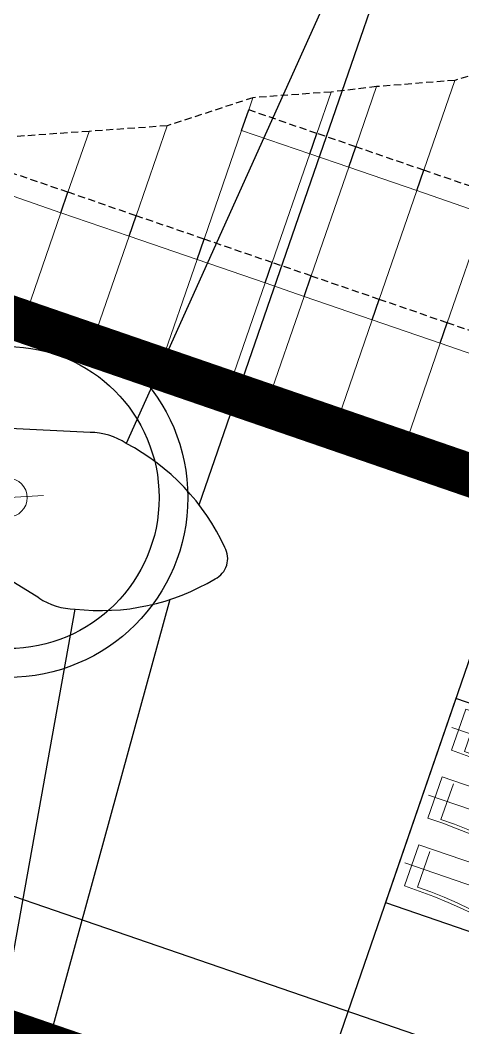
# Model space of a CAD drawing. Header units: metres. Extents: x 544752 to 548977, y 1840603 to 1844608.
# Drawn here: x 546909.9 to 546940.6, y 1842930 to 1843000 of the extents above; entities that cross this region are included whole.
import ezdxf

# ---------------------------------------------------------------- set-up
doc = ezdxf.new("R2010")
doc.units = ezdxf.units.M
doc.header["$MEASUREMENT"] = 0
doc.linetypes.add('ACAD_ISO02W100', pattern=[15, 12, -3])
doc.linetypes.add('Anordnung Grundriss$0$GESTRICHELT', pattern=[0.75, 0.5, -0.25])
doc.layers.add('Anordnung Grundriss$0$FBC-Windkraftstandort', color=7, linetype='Continuous')
doc.layers.add('C-ROAD', color=7, linetype='Continuous')
for name, color, linetype, lineweight in [('C-ROAD-CORR', 5, 'Continuous', 0), ('C-ROAD-LINK', 150, 'Continuous', 0), ('C-ROAD-MARK', 212, 'Continuous', 0), ('C-TOPO-FEAT', 94, 'Continuous', 5), ('Line5', 5, 'Continuous', 13), ('Line7', 7, 'Continuous', 20), ('Đường', 5, 'ACAD_ISO02W100', 5)]:
    doc.layers.add(name, color=color, linetype=linetype, lineweight=lineweight)

# ---------------------------------------------------------------- blocks, each defined once
blk = doc.blocks.new('TB')
at = {"layer": 'Anordnung Grundriss$0$FBC-Windkraftstandort', "color": 1, "ltscale": 0.2}
for points in [[(-10.82, 8.256), (15.123, 74.058), (-4.205, 8.207)], [(-1.788, 7.153), (7.802, -0.26)], [(-13.555, 1.927), (-43.696, -62.061), (-8.986, -2.857)], [(-6.562, -3.895), (5.409, -5.798)]]:
    blk.add_lwpolyline(points, dxfattribs=at)
for radius in [12.5, 10.5]:
    blk.add_circle((-0.405, 0), radius, dxfattribs=at)
for centre, radius, start, end in [((-7.623, -6.807), 15.398, 77.17654, 114.87215), ((-4.732, 3.702), 4.536, 49.53072, 83.32667), ((-13.569, 5.688), 1.567, 109.75357, 203.5071), ((-0.394, 9.921), 15.398, 198.38851, 236.08413), ((-6.066, 0.614), 4.536, 229.934, 263.72995)]:
    blk.add_arc(centre, radius, start, end, dxfattribs=at)
at = {"layer": 'Defpoints', "color": 5, "linetype": 'Anordnung Grundriss$0$GESTRICHELT', "lineweight": 5, "ltscale": 0.2}
blk.add_circle((-0.405, 0), 105.728, dxfattribs=at)
at = {"layer": 'Line7', "color": 4, "lineweight": 5}
blk.add_line((-2.868, 0.114), (2.058, -0.114), dxfattribs=at)
at = {"layer": 'Line7', "color": 1}
blk.add_circle((-0.405, 0), 1.345, dxfattribs=at)
blk = doc.blocks.new('FREFEWRFERWF')
at = {"layer": 'Line5', "color": 5}
for p, q in [((-12.755, -0.815), (-14.436, 70.206)), ((-7.212, -0.684), (-8.893, 70.337)), ((-1.669, -0.553), (-3.35, 70.468)), ((-8.702, 0.703), (-5.789, 0.772)), ((-3.159, 0.835), (-0.246, 0.904)), ((-14.245, 0.572), (-11.332, 0.641)), ((-3.362, -0.079), (0, 0)), ((-14.448, -0.342), (-11.086, -0.262)), ((-8.905, -0.211), (-5.543, -0.131))]:
    blk.add_line(p, q, dxfattribs=at)
at = {"layer": 'Line5', "color": 5, "flags": 128}
for points in [[(-14.864, 69.087), (-14.808, 69.184), (-14.743, 69.276), (-14.669, 69.36), (-14.586, 69.437), (-14.497, 69.505), (-14.401, 69.563), (-14.299, 69.612), (-14.193, 69.65), (-14.084, 69.678)], [(-14.084, 69.678), (-14.067, 69.679), (-14.05, 69.678), (-14.033, 69.673), (-14.018, 69.665), (-14.004, 69.655), (-13.993, 69.642), (-13.984, 69.627), (-13.978, 69.61), (-13.976, 69.593)], [(-13.976, 69.593), (-13.511, 61.838), (-13.083, 54.081), (-12.69, 46.322), (-12.333, 38.561), (-12.012, 30.799), (-11.726, 23.035), (-11.477, 15.27), (-11.264, 7.505), (-11.086, -0.262)], [(-9.321, 69.218), (-9.265, 69.316), (-9.2, 69.407), (-9.126, 69.491), (-9.043, 69.568), (-8.954, 69.636), (-8.858, 69.695), (-8.756, 69.743), (-8.65, 69.781), (-8.541, 69.809)], [(-8.541, 69.809), (-8.524, 69.811), (-8.507, 69.809), (-8.49, 69.804), (-8.475, 69.796), (-8.461, 69.786), (-8.45, 69.773), (-8.441, 69.758), (-8.435, 69.741), (-8.433, 69.724)], [(-8.433, 69.724), (-7.968, 61.969), (-7.54, 54.212), (-7.147, 46.453), (-6.79, 38.692), (-6.469, 30.93), (-6.183, 23.167), (-5.934, 15.402), (-5.721, 7.636), (-5.543, -0.131)], [(-3.788, 69.309), (-3.816, 62.714), (-3.866, 56.118), (-3.941, 49.523), (-4.038, 42.928), (-4.159, 36.333), (-4.303, 29.739), (-4.47, 23.145), (-4.66, 16.552), (-4.874, 9.96)], [(-3.788, 69.309), (-3.788, 69.314), (-3.788, 69.318), (-3.787, 69.323), (-3.786, 69.328), (-3.785, 69.332), (-3.784, 69.336), (-3.782, 69.341), (-3.78, 69.345), (-3.778, 69.349)], [(-3.778, 69.349), (-3.722, 69.447), (-3.657, 69.538), (-3.583, 69.623), (-3.5, 69.699), (-3.411, 69.767), (-3.315, 69.826), (-3.213, 69.874), (-3.107, 69.913), (-2.998, 69.94)], [(-2.998, 69.94), (-2.981, 69.942), (-2.964, 69.94), (-2.947, 69.935), (-2.932, 69.928), (-2.918, 69.917), (-2.907, 69.904), (-2.898, 69.889), (-2.892, 69.873), (-2.89, 69.855)], [(-2.89, 69.855), (-2.425, 62.1), (-1.997, 54.343), (-1.604, 46.584), (-1.247, 38.824), (-0.926, 31.061), (-0.64, 23.298), (-0.391, 15.533), (-0.178, 7.767), (0, 0)], [(-14.874, 69.047), (-14.902, 62.451), (-14.953, 55.856), (-15.027, 49.26), (-15.124, 42.665), (-15.245, 36.071), (-15.389, 29.476), (-15.556, 22.883), (-15.746, 16.29), (-15.96, 9.697)], [(-14.874, 69.047), (-14.874, 69.052), (-14.874, 69.056), (-14.873, 69.061), (-14.872, 69.065), (-14.871, 69.07), (-14.87, 69.074), (-14.868, 69.078), (-14.866, 69.083), (-14.864, 69.087)], [(-9.331, 69.178), (-9.359, 62.583), (-9.409, 55.987), (-9.484, 49.392), (-9.581, 42.796), (-9.702, 36.202), (-9.846, 29.607), (-10.013, 23.014), (-10.203, 16.421), (-10.417, 9.828)], [(-9.331, 69.178), (-9.331, 69.183), (-9.331, 69.187), (-9.33, 69.192), (-9.329, 69.196), (-9.328, 69.201), (-9.327, 69.205), (-9.325, 69.21), (-9.323, 69.214), (-9.321, 69.218)], [(-15.942, 9.554), (-15.946, 9.57), (-15.95, 9.585), (-15.953, 9.601), (-15.956, 9.617), (-15.958, 9.633), (-15.959, 9.649), (-15.96, 9.665), (-15.96, 9.681), (-15.96, 9.697)], [(-15.942, 9.554), (-15.601, 8.592), (-15.297, 7.618), (-15.031, 6.633), (-14.803, 5.638), (-14.613, 4.635), (-14.462, 3.625), (-14.351, 2.611), (-14.278, 1.592), (-14.245, 0.572)], [(-15.942, 9.554), (-15.644, 8.48), (-15.378, 7.396), (-15.145, 6.305), (-14.945, 5.208), (-14.779, 4.105), (-14.646, 2.998), (-14.546, 1.887), (-14.48, 0.773), (-14.448, -0.342)], [(-10.399, 9.686), (-10.403, 9.701), (-10.407, 9.717), (-10.41, 9.732), (-10.413, 9.748), (-10.415, 9.764), (-10.416, 9.78), (-10.417, 9.796), (-10.417, 9.812), (-10.417, 9.828)], [(-10.399, 9.686), (-10.058, 8.724), (-9.754, 7.749), (-9.488, 6.764), (-9.26, 5.769), (-9.07, 4.766), (-8.919, 3.756), (-8.807, 2.742), (-8.735, 1.724), (-8.702, 0.703)], [(-10.399, 9.686), (-10.101, 8.611), (-9.835, 7.527), (-9.602, 6.437), (-9.402, 5.339), (-9.236, 4.236), (-9.103, 3.129), (-9.003, 2.018), (-8.937, 0.904), (-8.905, -0.211)], [(-4.856, 9.817), (-4.86, 9.832), (-4.864, 9.848), (-4.867, 9.864), (-4.87, 9.879), (-4.872, 9.895), (-4.873, 9.911), (-4.874, 9.927), (-4.874, 9.944), (-4.874, 9.96)], [(-4.856, 9.817), (-4.515, 8.855), (-4.211, 7.88), (-3.945, 6.895), (-3.716, 5.9), (-3.527, 4.897), (-3.376, 3.888), (-3.264, 2.873), (-3.192, 1.855), (-3.159, 0.835)], [(-4.856, 9.817), (-4.558, 8.742), (-4.292, 7.659), (-4.059, 6.568), (-3.859, 5.47), (-3.693, 4.367), (-3.56, 3.26), (-3.46, 2.149), (-3.394, 1.036), (-3.362, -0.079)]]:
    blk.add_lwpolyline(points, dxfattribs=at)
at = {"layer": 'Line7', "color": 7}
for p, q in [((-15.957, 9.625), (-15.957, 9.625)), ((-15.957, 9.625), (-15.957, 9.625)), ((-15.957, 9.625), (-15.957, 9.625)), ((-11.323, 9.735), (-11.323, 9.735)), ((-11.322, 9.735), (-11.323, 9.735)), ((-11.323, 9.735), (-11.322, 9.735)), ((-10.414, 9.756), (-10.414, 9.756)), ((-10.414, 9.756), (-10.414, 9.756)), ((-10.414, 9.756), (-10.414, 9.756)), ((-5.78, 9.866), (-5.78, 9.866)), ((-5.779, 9.866), (-5.78, 9.866)), ((-5.78, 9.866), (-5.779, 9.866)), ((-4.871, 9.887), (-4.871, 9.887)), ((-4.871, 9.887), (-4.871, 9.887)), ((-4.871, 9.887), (-4.871, 9.887)), ((-0.236, 9.997), (-0.236, 9.997)), ((-0.236, 9.997), (-0.236, 9.997)), ((-0.236, 9.997), (-0.236, 9.997))]:
    blk.add_line(p, q, dxfattribs=at)
blk = doc.blocks.new('RFEWF34RF')
blk.add_lwpolyline([(467558.374, 1441381.465), (467628.374, 1441381.465), (467628.374, 1441366.465), (467558.374, 1441366.465)], close=True)
at = {"xscale": 0.9, "yscale": 0.9714285714285716, "zscale": 0.9714285714285716, "rotation": 268.6444939923905}
blk.add_blockref('FREFEWRFERWF', (467559.272, 1441366.935), dxfattribs=at)
blk = doc.blocks.new('GFERFERF')
blk.add_lwpolyline([(467513.374, 1441358.465), (467628.374, 1441358.465), (467628.374, 1441366.465), (467513.374, 1441366.465)], close=True)
blk = doc.blocks.new('VƯERFEWRFER')
blk.add_lwpolyline([(467558.374, 1441403.465), (467513.374, 1441403.465), (467513.374, 1441358.465), (467558.374, 1441358.465)], close=True)
blk = doc.blocks.new('fcwdăed')
at = {"xscale": -1, "rotation": 19.89216182940478}
for name, p in [('GFERFERF', (1396356.813, 242240.536, -3.316)), ('VƯERFEWRFER', (1396369.402, 242205.744, -3.316)), ('RFEWF34RF', (1396367.36, 242211.386, -3.316))]:
    blk.add_blockref(name, p, dxfattribs=at)

msp = doc.modelspace()

# ---------------------------------------------------------------- linework, layer by layer
at = {"layer": 'C-ROAD', "color": 1, "linetype": 'ACAD_ISO02W100', "lineweight": 60, "ltscale": 0.1, "const_width": 3, "flags": 128}
for points in [[(546924.3, 1842974.212), (546902.488, 1842981.728)], [(546945.587, 1842966.876), (546924.3, 1842974.212)], [(546887.176, 1842937.292), (546995.902, 1842899.826)]]:
    msp.add_lwpolyline(points, dxfattribs=at)
at = {"layer": 'C-ROAD-CORR', "color": 160, "linetype": 'Continuous'}
for p, q in [((546937.927, 1842989.612, 593.545), (546940.08, 1842995.862, 600.155)), ((546937.927, 1842989.612, 593.545), (546940.08, 1842995.862, 600.155)), ((546937.927, 1842989.612, 593.545), (546940.08, 1842995.862, 600.155)), ((546937.927, 1842989.612, 593.545), (546940.08, 1842995.862, 600.155)), ((546930.49, 1842992.175, 593.388), (546931.481, 1842995.051, 596.43)), ((546930.49, 1842992.175, 593.388), (546931.481, 1842995.051, 596.43)), ((546930.49, 1842992.175, 593.388), (546931.481, 1842995.051, 596.43)), ((546930.49, 1842992.175, 593.388), (546931.481, 1842995.051, 596.43)), ((546933.2, 1842991.241, 593.445), (546934.641, 1842995.425, 597.87)), ((546933.2, 1842991.241, 593.445), (546934.641, 1842995.425, 597.87)), ((546933.2, 1842991.241, 593.445), (546934.641, 1842995.425, 597.87)), ((546933.2, 1842991.241, 593.445), (546934.641, 1842995.425, 597.87)), ((546925.763, 1842993.804, 593.288), (546926.057, 1842994.658, 594.192)), ((546925.763, 1842993.804, 593.288), (546926.057, 1842994.658, 594.192)), ((546925.763, 1842993.804, 593.288), (546926.057, 1842994.658, 594.192)), ((546925.763, 1842993.804, 593.288), (546926.057, 1842994.658, 594.192)), ((546925.274, 1842992.386, 593.258), (546925.763, 1842993.804, 593.288)), ((546925.274, 1842992.386, 593.258), (546925.763, 1842993.804, 593.288)), ((546913.213, 1842988.08, 585.058), (546914.673, 1842992.316, 589.539)), ((546913.213, 1842988.08, 585.058), (546914.673, 1842992.316, 589.539)), ((546913.213, 1842988.08, 585.058), (546914.673, 1842992.316, 589.539)), ((546913.213, 1842988.08, 585.058), (546914.673, 1842992.316, 589.539)), ((546917.941, 1842986.451, 585.158), (546920.094, 1842992.701, 591.768)), ((546917.941, 1842986.451, 585.158), (546920.094, 1842992.701, 591.768)), ((546917.941, 1842986.451, 585.158), (546920.094, 1842992.701, 591.768)), ((546917.941, 1842986.451, 585.158), (546920.094, 1842992.701, 591.768)), ((546922.668, 1842984.822, 585.258), (546925.274, 1842992.386, 593.258)), ((546922.668, 1842984.822, 585.258), (546925.274, 1842992.386, 593.258)), ((546922.668, 1842984.822, 585.258), (546925.274, 1842992.386, 593.258)), ((546930.001, 1842990.757, 593.358), (546930.49, 1842992.175, 593.388)), ((546930.001, 1842990.757, 593.358), (546930.49, 1842992.175, 593.388)), ((546932.711, 1842989.823, 593.415), (546933.2, 1842991.241, 593.445)), ((546932.711, 1842989.823, 593.415), (546933.2, 1842991.241, 593.445)), ((546927.395, 1842983.193, 585.358), (546930.001, 1842990.757, 593.358)), ((546927.395, 1842983.193, 585.358), (546930.001, 1842990.757, 593.358)), ((546927.395, 1842983.193, 585.358), (546930.001, 1842990.757, 593.358)), ((546930.104, 1842982.26, 585.415), (546932.711, 1842989.823, 593.415)), ((546930.104, 1842982.26, 585.415), (546932.711, 1842989.823, 593.415)), ((546930.104, 1842982.26, 585.415), (546932.711, 1842989.823, 593.415)), ((546937.438, 1842988.194, 593.515), (546937.927, 1842989.612, 593.545)), ((546937.438, 1842988.194, 593.515), (546937.927, 1842989.612, 593.545)), ((546912.725, 1842986.662, 585.028), (546913.213, 1842988.08, 585.058)), ((546912.725, 1842986.662, 585.028), (546913.213, 1842988.08, 585.058)), ((546934.832, 1842980.631, 585.515), (546937.438, 1842988.194, 593.515)), ((546934.832, 1842980.631, 585.515), (546937.438, 1842988.194, 593.515)), ((546934.832, 1842980.631, 585.515), (546937.438, 1842988.194, 593.515)), ((546910.118, 1842979.099, 577.028), (546912.725, 1842986.662, 585.028)), ((546910.118, 1842979.099, 577.028), (546912.725, 1842986.662, 585.028)), ((546910.118, 1842979.099, 577.028), (546912.725, 1842986.662, 585.028)), ((546917.452, 1842985.033, 585.128), (546917.941, 1842986.451, 585.158)), ((546917.452, 1842985.033, 585.128), (546917.941, 1842986.451, 585.158)), ((546939.559, 1842979.002, 585.615), (546942.165, 1842986.565, 593.615)), ((546939.559, 1842979.002, 585.615), (546942.165, 1842986.565, 593.615)), ((546939.559, 1842979.002, 585.615), (546942.165, 1842986.565, 593.615)), ((546914.846, 1842977.47, 577.128), (546917.452, 1842985.033, 585.128)), ((546914.846, 1842977.47, 577.128), (546917.452, 1842985.033, 585.128)), ((546914.846, 1842977.47, 577.128), (546917.452, 1842985.033, 585.128)), ((546922.179, 1842983.404, 585.228), (546922.668, 1842984.822, 585.258)), ((546922.179, 1842983.404, 585.228), (546922.668, 1842984.822, 585.258)), ((546919.573, 1842975.841, 577.228), (546922.179, 1842983.404, 585.228)), ((546919.573, 1842975.841, 577.228), (546922.179, 1842983.404, 585.228)), ((546919.573, 1842975.841, 577.228), (546922.179, 1842983.404, 585.228)), ((546926.906, 1842981.775, 585.328), (546927.395, 1842983.193, 585.358)), ((546926.906, 1842981.775, 585.328), (546927.395, 1842983.193, 585.358)), ((546924.3, 1842974.212, 577.328), (546926.906, 1842981.775, 585.328)), ((546924.3, 1842974.212, 577.328), (546926.906, 1842981.775, 585.328)), ((546924.3, 1842974.212, 577.328), (546926.906, 1842981.775, 585.328)), ((546929.616, 1842980.842, 585.385), (546930.104, 1842982.26, 585.415)), ((546929.616, 1842980.842, 585.385), (546930.104, 1842982.26, 585.415)), ((546927.009, 1842973.278, 577.385), (546929.616, 1842980.842, 585.385)), ((546927.009, 1842973.278, 577.385), (546929.616, 1842980.842, 585.385)), ((546927.009, 1842973.278, 577.385), (546929.616, 1842980.842, 585.385)), ((546934.343, 1842979.213, 585.485), (546934.832, 1842980.631, 585.515)), ((546934.343, 1842979.213, 585.485), (546934.832, 1842980.631, 585.515)), ((546931.737, 1842971.649, 577.485), (546934.343, 1842979.213, 585.485)), ((546931.737, 1842971.649, 577.485), (546934.343, 1842979.213, 585.485)), ((546931.737, 1842971.649, 577.485), (546934.343, 1842979.213, 585.485)), ((546939.07, 1842977.584, 585.585), (546939.559, 1842979.002, 585.615)), ((546939.07, 1842977.584, 585.585), (546939.559, 1842979.002, 585.615)), ((546936.464, 1842970.02, 577.585), (546939.07, 1842977.584, 585.585)), ((546936.464, 1842970.02, 577.585), (546939.07, 1842977.584, 585.585)), ((546936.464, 1842970.02, 577.585), (546939.07, 1842977.584, 585.585))]:
    msp.add_line(p, q, dxfattribs=at)
at = {"layer": 'C-ROAD-CORR', "color": 11, "linetype": 'Anordnung Grundriss$0$GESTRICHELT', "lineweight": 30}
for points in [[(546945.994, 1842997.677, 602.428), (546940.08, 1842995.862, 600.155), (546934.641, 1842995.425, 597.87), (546931.481, 1842995.051, 596.43)], [(546931.481, 1842995.051, 596.43), (546926.057, 1842994.658, 594.192), (546920.094, 1842992.701, 591.768), (546914.673, 1842992.316, 589.539), (546909.251, 1842991.928, 587.305)], [(546930.49, 1842992.175, 593.388), (546925.763, 1842993.804, 593.288)], [(546942.654, 1842987.983, 593.645), (546937.927, 1842989.612, 593.545), (546933.2, 1842991.241, 593.445), (546930.49, 1842992.175, 593.388)], [(546927.395, 1842983.193, 585.358), (546922.668, 1842984.822, 585.258), (546917.941, 1842986.451, 585.158), (546913.213, 1842988.08, 585.058), (546908.486, 1842989.709, 584.958), (546907.511, 1842990.045, 584.938), (546905.583, 1842990.71, 584.897), (546903.581, 1842991.186, 584.893)], [(546944.286, 1842977.373, 585.715), (546939.559, 1842979.002, 585.615), (546934.832, 1842980.631, 585.515), (546930.104, 1842982.26, 585.415), (546927.395, 1842983.193, 585.358)], [(546924.3, 1842974.212, 577.328), (546919.573, 1842975.841, 577.228), (546914.846, 1842977.47, 577.128), (546910.118, 1842979.099, 577.028), (546905.391, 1842980.728, 576.928)], [(546941.191, 1842968.391, 577.685), (546936.464, 1842970.02, 577.585), (546931.737, 1842971.649, 577.485), (546927.009, 1842973.278, 577.385), (546924.3, 1842974.212, 577.328)]]:
    msp.add_polyline3d(points, dxfattribs=at)
at = {"layer": 'C-ROAD-CORR', "color": 1, "linetype": 'Anordnung Grundriss$0$GESTRICHELT', "lineweight": 30}
for points in [[(546945.994, 1842997.677, 602.428), (546940.08, 1842995.862, 600.155), (546934.641, 1842995.425, 597.87), (546931.481, 1842995.051, 596.43)], [(546931.481, 1842995.051, 596.43), (546926.057, 1842994.658, 594.192), (546920.094, 1842992.701, 591.768), (546914.673, 1842992.316, 589.539), (546909.251, 1842991.928, 587.305), (546908.134, 1842991.855, 586.852), (546905.929, 1842991.712, 585.957), (546903.603, 1842991.353, 585.062), (546901.633, 1842989.473, 584.566), (546900.117, 1842988.559, 583.897), (546898.867, 1842987.542, 583.372), (546897.848, 1842986.459, 582.98), (546896.97, 1842985.378, 582.782), (546896.292, 1842984.208, 582.644), (546895.804, 1842982.974, 582.572), (546895.698, 1842982.631, 582.56), (546894.234, 1842977.847, 582.386), (546892.787, 1842973.057, 582.194), (546891.342, 1842968.266, 581.999), (546889.964, 1842963.452, 581.734), (546888.621, 1842958.627, 581.431), (546888.233, 1842953.472, 580.118), (546888.095, 1842948.231, 578.542)], [(546924.3, 1842974.212, 577.328), (546919.573, 1842975.841, 577.228), (546914.846, 1842977.47, 577.128), (546910.118, 1842979.099, 577.028), (546905.391, 1842980.728, 576.928), (546904.416, 1842981.064, 576.908), (546902.488, 1842981.728, 576.867), (546902.297, 1842981.773, 576.863), (546902.101, 1842981.781, 576.859), (546901.908, 1842981.75, 576.856), (546901.724, 1842981.681, 576.853), (546901.557, 1842981.579, 576.85), (546901.413, 1842981.445, 576.848), (546901.298, 1842981.286, 576.847), (546901.217, 1842981.108, 576.847), (546901.1, 1842980.769, 576.847), (546899.471, 1842976.042, 576.847), (546897.842, 1842971.315, 576.847), (546896.213, 1842966.588, 576.847), (546894.584, 1842961.86, 576.847), (546892.955, 1842957.133, 576.847), (546891.326, 1842952.406, 576.847), (546889.697, 1842947.679, 576.847)], [(546941.191, 1842968.391, 577.685), (546936.464, 1842970.02, 577.585), (546931.737, 1842971.649, 577.485), (546927.009, 1842973.278, 577.385), (546924.3, 1842974.212, 577.328)]]:
    msp.add_polyline3d(points, dxfattribs=at)
at = {"layer": 'C-ROAD-LINK', "color": 83, "linetype": 'Continuous', "lineweight": -3}
for p, q in [((546925.274, 1842992.386, 593.258), (546925.763, 1842993.804, 593.288)), ((546930.001, 1842990.757, 593.358), (546930.49, 1842992.175, 593.388)), ((546932.711, 1842989.823, 593.415), (546933.2, 1842991.241, 593.445)), ((546937.438, 1842988.194, 593.515), (546937.927, 1842989.612, 593.545)), ((546912.725, 1842986.662, 585.028), (546913.213, 1842988.08, 585.058)), ((546917.452, 1842985.033, 585.128), (546917.941, 1842986.451, 585.158)), ((546922.179, 1842983.404, 585.228), (546922.668, 1842984.822, 585.258)), ((546926.906, 1842981.775, 585.328), (546927.395, 1842983.193, 585.358)), ((546929.616, 1842980.842, 585.385), (546930.104, 1842982.26, 585.415)), ((546934.343, 1842979.213, 585.485), (546934.832, 1842980.631, 585.515)), ((546939.07, 1842977.584, 585.585), (546939.559, 1842979.002, 585.615))]:
    msp.add_line(p, q, dxfattribs=at)
at = {"layer": 'C-ROAD-MARK', "color": 212, "linetype": 'Continuous', "lineweight": -3}
for p, q in [((546924.088, 1842974), (546924.512, 1842974.424)), ((546924.088, 1842974.424), (546924.512, 1842974))]:
    msp.add_line(p, q, dxfattribs=at)
msp.add_circle((546924.3, 1842974.212), 0.15, dxfattribs=at)
at = {"layer": 'C-TOPO-FEAT', "color": 94, "linetype": 'Continuous', "lineweight": 0, "ltscale": 2}
for points in [[(546930.001, 1842990.757, 593.358), (546925.274, 1842992.386, 593.258)], [(546942.165, 1842986.565, 593.615), (546937.438, 1842988.194, 593.515), (546932.711, 1842989.823, 593.415), (546930.001, 1842990.757, 593.358)], [(546926.906, 1842981.775, 585.328), (546922.179, 1842983.404, 585.228), (546917.452, 1842985.033, 585.128), (546912.725, 1842986.662, 585.028), (546907.997, 1842988.291, 584.928), (546907.022, 1842988.627, 584.908), (546905.094, 1842989.291, 584.867), (546903.378, 1842989.7, 584.863)], [(546943.797, 1842975.955, 585.685), (546939.07, 1842977.584, 585.585), (546934.343, 1842979.213, 585.485), (546929.616, 1842980.842, 585.385), (546926.906, 1842981.775, 585.328)]]:
    msp.add_polyline3d(points, dxfattribs=at)

# ---------------------------------------------------------------- block references
at = {"rotation": 141.0943153864106}
msp.add_blockref('fcwdăed', (1813220.449, 2669516.642, 1000003.316), dxfattribs=at)
at = {"layer": 'Đường', "rotation": 186.1801704663931}
msp.add_blockref('TB', (546908.638, 1842966.808, 1), dxfattribs=at)

doc.saveas('drawing.dxf')
